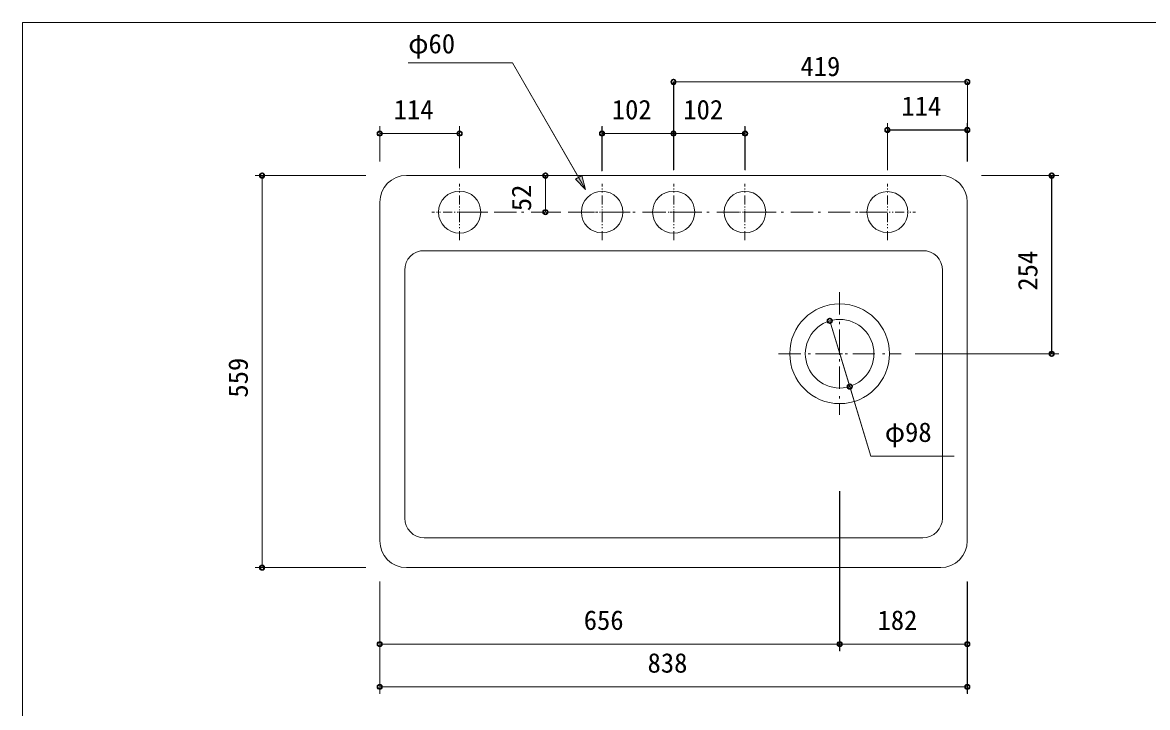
# Model space of a CAD drawing. Units: millimetres, scale not verified. Extents: x -1392 to 1350, y -947 to 991.
# Drawn here: x -1392 to 213, y 14 to 991 of the extents above; entities that cross this region are included whole.
import ezdxf
from ezdxf.enums import TextEntityAlignment as Align

# ---------------------------------------------------------------- set-up
doc = ezdxf.new("R2010")
doc.units = ezdxf.units.MM
doc.header["$LTSCALE"] = 10
for name, color, linetype, lineweight in [('0-1_レイヤー_1', 7, 'Continuous', 18), ('0-7', 7, 'Continuous', 5), ('F-0', 7, 'Continuous', 5)]:
    doc.layers.add(name, color=color, linetype=linetype, lineweight=lineweight)
doc.styles.add('ＭＳ ゴシック', font='')
doc.styles.get('ＭＳ ゴシック').set_extended_font_data('MS Gothic')

msp = doc.modelspace()

# ---------------------------------------------------------------- linework, layer by layer
at = {"layer": '0-1_レイヤー_1', "color": 5}
for p, q in [((-841.38, 933.74), (-692.78, 933.74)), ((-692.78, 933.74), (-593.3, 761.44)), ((-44.24, 906.64), (-462.91, 906.64)), ((-462.91, 780.92), (-462.91, 906.37)), ((-882.02, 792.77), (-882.02, 843.15)), ((-768.14, 783.46), (-768.14, 843.15)), ((-564.94, 779.65), (-564.94, 843.15)), ((-462.91, 780.92), (-462.91, 843.15)), ((-361.31, 780.92), (-361.31, 843.15)), ((-158.11, 780.92), (-158.11, 847.8)), ((-44.24, 838.07), (-158.11, 838.07)), ((-44.24, 792.77), (-44.24, 847.8)), ((-882.02, 832.99), (-768.14, 832.99)), ((-564.94, 832.99), (-462.91, 832.99)), ((-462.91, 832.99), (-361.31, 832.99)), ((-901.91, 772.87), (-1059.81, 772.87)), ((-1049.66, 772.87), (-1049.66, 214.07)), ((-589.91, 772.87), (-655.95, 772.87)), ((-645.8, 720.8), (-645.8, 772.87)), ((-23.92, 772.87), (86.15, 772.87)), ((75.99, 518.87), (75.99, 772.87)), ((-625.05, 720.8), (-655.95, 720.8)), ((-240.24, 565.86), (-211.88, 471.88)), ((-118.74, 518.87), (86.15, 518.87)), ((-226.27, 322.87), (-226.27, 95.12)), ((-226.27, 322.87), (-226.27, 95.12)), ((-901.91, 214.07), (-1059.81, 214.07)), ((-882.02, 194.18), (-882.02, 34.15)), ((-882.02, 194.18), (-882.02, 95.12)), ((-44.24, 194.18), (-44.24, 34.15)), ((-44.24, 194.18), (-44.24, 95.12)), ((-882.02, 104.85), (-226.27, 104.85)), ((-44.24, 104.85), (-226.27, 104.85)), ((-882.02, 43.89), (-44.24, 43.89))]:
    msp.add_line(p, q, dxfattribs=at)
at = {"layer": '0-1_レイヤー_1'}
for p, q in [((-768.14, 757.21), (-768.14, 761.02)), ((-768.14, 752.98), (-768.14, 754.25)), ((-564.94, 757.21), (-564.94, 761.02)), ((-564.94, 752.98), (-564.94, 754.25)), ((-462.91, 757.21), (-462.91, 761.02)), ((-462.91, 752.98), (-462.91, 754.25)), ((-361.31, 757.21), (-361.31, 761.02)), ((-361.31, 752.98), (-361.31, 754.25)), ((-158.11, 757.21), (-158.11, 761.02)), ((-158.11, 752.98), (-158.11, 754.25)), ((-768.14, 748.74), (-768.14, 750.01)), ((-768.14, 731.81), (-768.14, 744.51)), ((-564.94, 748.74), (-564.94, 750.01)), ((-564.94, 731.81), (-564.94, 744.51)), ((-462.91, 748.74), (-462.91, 750.01)), ((-462.91, 731.81), (-462.91, 744.51)), ((-361.31, 748.74), (-361.31, 750.01)), ((-361.31, 731.81), (-361.31, 744.51)), ((-158.11, 748.74), (-158.11, 750.01)), ((-158.11, 731.81), (-158.11, 744.51)), ((-768.14, 727.58), (-768.14, 728.85)), ((-768.14, 723.34), (-768.14, 724.61)), ((-564.94, 727.58), (-564.94, 728.85)), ((-564.94, 723.34), (-564.94, 724.61)), ((-462.91, 727.58), (-462.91, 728.85)), ((-462.91, 723.34), (-462.91, 724.61)), ((-361.31, 727.58), (-361.31, 728.85)), ((-361.31, 723.34), (-361.31, 724.61)), ((-361.31, 706.41), (-361.31, 722.2)), ((-158.11, 727.58), (-158.11, 728.85)), ((-158.11, 723.34), (-158.11, 724.61)), ((-804.12, 720.8), (-807.93, 720.8)), ((-799.89, 720.8), (-801.16, 720.8)), ((-795.66, 720.8), (-796.92, 720.8)), ((-778.72, 720.8), (-791.42, 720.8)), ((-774.49, 720.8), (-775.76, 720.8)), ((-770.25, 720.8), (-771.52, 720.8)), ((-740.2, 720.8), (-769.39, 720.8)), ((-768.14, 706.41), (-768.14, 721.63)), ((-753.32, 720.8), (-766.02, 720.8)), ((-749.09, 720.8), (-750.36, 720.8)), ((-744.85, 720.8), (-746.13, 720.8)), ((-727.92, 720.8), (-740.62, 720.8)), ((-729.61, 720.8), (-733, 720.8)), ((-687.28, 720.8), (-719.03, 720.8)), ((-676.7, 720.8), (-680.08, 720.8)), ((-634.36, 720.8), (-666.11, 720.8)), ((-623.78, 720.8), (-627.17, 720.8)), ((-581.45, 720.8), (-613.2, 720.8)), ((-601.34, 720.8), (-605.16, 720.8)), ((-597.11, 720.8), (-598.38, 720.8)), ((-592.88, 720.8), (-594.15, 720.8)), ((-575.94, 720.8), (-588.64, 720.8)), ((-570.86, 720.8), (-574.25, 720.8)), ((-571.71, 720.8), (-572.98, 720.8)), ((-567.48, 720.8), (-568.75, 720.8)), ((-550.55, 720.8), (-565.91, 720.8)), ((-564.94, 706.41), (-564.94, 721.5)), ((-528.53, 720.8), (-560.28, 720.8)), ((-546.31, 720.8), (-547.58, 720.8)), ((-542.08, 720.8), (-543.35, 720.8)), ((-525.14, 720.8), (-537.84, 720.8)), ((-517.95, 720.8), (-521.33, 720.8)), ((-475.61, 720.8), (-507.36, 720.8)), ((-499.32, 720.8), (-503.13, 720.8)), ((-495.09, 720.8), (-496.36, 720.8)), ((-490.85, 720.8), (-492.13, 720.8)), ((-473.92, 720.8), (-486.62, 720.8)), ((-469.69, 720.8), (-470.96, 720.8)), ((-465.03, 720.8), (-468.42, 720.8)), ((-465.45, 720.8), (-466.72, 720.8)), ((-448.52, 720.8), (-463.89, 720.8)), ((-462.91, 706.41), (-462.91, 721.9)), ((-422.7, 720.8), (-454.45, 720.8)), ((-444.29, 720.8), (-445.56, 720.8)), ((-440.05, 720.8), (-441.32, 720.8)), ((-423.12, 720.8), (-435.82, 720.8)), ((-412.11, 720.8), (-415.5, 720.8)), ((-369.78, 720.8), (-401.53, 720.8)), ((-397.3, 720.8), (-401.11, 720.8)), ((-393.06, 720.8), (-394.33, 720.8)), ((-388.83, 720.8), (-390.1, 720.8)), ((-371.9, 720.8), (-384.6, 720.8)), ((-367.66, 720.8), (-368.93, 720.8)), ((-363.43, 720.8), (-364.7, 720.8)), ((-359.2, 720.8), (-362.58, 720.8)), ((-346.5, 720.8), (-359.2, 720.8)), ((-316.86, 720.8), (-348.61, 720.8)), ((-342.27, 720.8), (-343.53, 720.8)), ((-338.03, 720.8), (-339.3, 720.8)), ((-321.1, 720.8), (-333.8, 720.8)), ((-306.28, 720.8), (-309.67, 720.8)), ((-263.95, 720.8), (-295.7, 720.8)), ((-253.36, 720.8), (-256.75, 720.8)), ((-211.03, 720.8), (-242.78, 720.8)), ((-200.45, 720.8), (-203.83, 720.8)), ((-197.91, 720.8), (-185.21, 720.8)), ((-158.11, 720.8), (-189.86, 720.8)), ((-180.97, 720.8), (-179.7, 720.8)), ((-176.74, 720.8), (-175.47, 720.8)), ((-172.51, 720.8), (-159.81, 720.8)), ((-158.11, 706.41), (-158.11, 719.11)), ((-155.57, 720.8), (-154.3, 720.8)), ((-151.34, 720.8), (-150.07, 720.8)), ((-147.11, 720.8), (-134.41, 720.8)), ((-130.17, 720.8), (-128.91, 720.8)), ((-125.94, 720.8), (-124.67, 720.8)), ((-121.71, 720.8), (-117.9, 720.8)), ((-768.14, 702.18), (-768.14, 703.45)), ((-768.14, 697.94), (-768.14, 699.21)), ((-768.14, 681.01), (-768.14, 693.71)), ((-564.94, 702.18), (-564.94, 703.45)), ((-564.94, 697.94), (-564.94, 699.21)), ((-564.94, 681.01), (-564.94, 693.71)), ((-462.91, 702.18), (-462.91, 703.45)), ((-462.91, 697.94), (-462.91, 699.21)), ((-462.91, 681.01), (-462.91, 693.71)), ((-361.31, 702.18), (-361.31, 703.45)), ((-361.31, 697.94), (-361.31, 699.21)), ((-361.31, 681.01), (-361.31, 693.71)), ((-158.11, 702.18), (-158.11, 703.45)), ((-158.11, 697.94), (-158.11, 699.21)), ((-158.11, 681.01), (-158.11, 693.71)), ((-226.27, 606.5), (-226.27, 574.75)), ((-226.27, 564.17), (-226.27, 560.78)), ((-226.27, 553.59), (-226.27, 517.09)), ((-313.48, 518.87), (-281.73, 518.87)), ((-271.14, 518.87), (-267.76, 518.87)), ((-260.56, 518.87), (-222.18, 518.87)), ((-218.23, 518.87), (-214.84, 518.87)), ((-207.64, 518.87), (-175.89, 518.87)), ((-165.31, 518.87), (-161.92, 518.87)), ((-154.73, 518.87), (-138.64, 518.87)), ((-226.27, 511.25), (-226.27, 507.87)), ((-226.27, 500.67), (-226.27, 468.92)), ((-882.02, 252.17), (-882.02, 493.47)), ((-846.45, 284.35), (-846.45, 461.3)), ((-226.27, 458.34), (-226.27, 454.95)), ((-226.27, 447.75), (-226.27, 431.67))]:
    msp.add_line(p, q, dxfattribs=at)
at = {"layer": '0-1_レイヤー_1', "color": 5}
for points in [[(-459.53, 906.56), (-463.13, 910.37), (-466.72, 906.56), (-463.13, 902.75)], [(-459.53, 906.56), (-463.13, 910.37), (-466.72, 906.56), (-463.13, 902.75)], [(-40.43, 906.64), (-44.24, 910.45), (-48.05, 906.64), (-44.24, 902.83)], [(-878.2, 832.99), (-882.02, 836.8), (-885.82, 832.99), (-882.02, 829.18)], [(-764.33, 832.99), (-768.14, 836.8), (-771.95, 832.99), (-768.14, 829.18)], [(-561.55, 832.99), (-565.15, 836.8), (-568.75, 832.99), (-565.15, 829.18)], [(-459.53, 832.99), (-463.13, 836.8), (-466.72, 832.99), (-463.13, 829.18)], [(-459.53, 832.99), (-463.13, 836.8), (-466.72, 832.99), (-463.13, 829.18)], [(-357.5, 832.99), (-361.1, 836.8), (-364.7, 832.99), (-361.1, 829.18)], [(-154.3, 838.07), (-158.11, 841.88), (-161.92, 838.07), (-158.11, 834.26)], [(-40.43, 838.07), (-44.24, 841.88), (-48.05, 838.07), (-44.24, 834.26)], [(-1046.27, 772.87), (-1049.87, 776.68), (-1053.46, 772.87), (-1049.87, 769.06)], [(-641.98, 772.87), (-645.8, 776.68), (-649.6, 772.87), (-645.8, 769.06)], [(-588.64, 752.98), (-593.72, 772.87), (-603.04, 767.79)], [(79.8, 772.87), (76.2, 776.68), (72.6, 772.87), (76.2, 769.06)], [(-641.98, 721.01), (-645.8, 724.61), (-649.6, 721.01), (-645.8, 717.42)], [(-236.43, 565.86), (-240.24, 569.67), (-244.05, 565.86), (-240.24, 562.05)], [(79.8, 518.87), (76.2, 522.68), (72.6, 518.87), (76.2, 515.06)], [(-208.07, 472.1), (-211.88, 475.69), (-215.69, 472.1), (-211.88, 468.5)], [(-1046.27, 214.07), (-1049.87, 217.88), (-1053.46, 214.07), (-1049.87, 210.26)], [(-878.2, 104.85), (-882.02, 108.66), (-885.82, 104.85), (-882.02, 101.04)], [(-222.46, 104.85), (-226.06, 108.66), (-229.66, 104.85), (-226.06, 101.04)], [(-222.46, 104.85), (-226.06, 108.66), (-229.66, 104.85), (-226.06, 101.04)], [(-40.43, 104.85), (-44.24, 108.66), (-48.05, 104.85), (-44.24, 101.04)], [(-878.2, 43.89), (-882.02, 47.7), (-885.82, 43.89), (-882.02, 40.08)], [(-40.43, 43.89), (-44.24, 47.7), (-48.05, 43.89), (-44.24, 40.08)]]:
    msp.add_lwpolyline(points, close=True, dxfattribs=at)
at = {"layer": '0-1_レイヤー_1'}
for points in [[(-882.02, 493.47), (-882.02, 734.77), (-881.17, 742.39), (-879.05, 749.59), (-875.66, 755.94), (-871.01, 761.87), (-865.08, 766.52), (-858.73, 769.91), (-851.53, 772.45), (-843.91, 772.87), (-462.91, 772.87), (-81.91, 772.87), (-74.72, 772.45), (-67.52, 769.91), (-61.17, 766.52), (-55.24, 761.87), (-50.59, 755.94), (-47.2, 749.59), (-44.66, 742.39), (-44.24, 734.77), (-44.24, 493.47), (-44.24, 252.17), (-44.66, 244.55), (-47.2, 237.36), (-50.59, 231.01), (-55.24, 225.08), (-61.17, 220.42), (-67.52, 217.04), (-74.72, 214.5), (-81.91, 214.07), (-462.91, 214.07), (-843.91, 214.07), (-851.53, 214.5), (-858.73, 217.04), (-865.08, 220.42), (-871.01, 225.08), (-875.66, 231.01), (-879.05, 237.36), (-881.17, 244.55), (-882.02, 252.17)], [(-846.45, 461.3), (-846.45, 637.83), (-846.03, 643.33), (-844.34, 648.84), (-841.8, 653.49), (-838.41, 657.73), (-834.18, 661.11), (-829.52, 663.65), (-824.02, 665.35), (-818.52, 665.77), (-462.91, 665.77), (-107.74, 665.77), (-102.23, 665.35), (-96.73, 663.65), (-92.07, 661.11), (-87.84, 657.73), (-84.45, 653.49), (-81.91, 648.84), (-80.22, 643.33), (-79.8, 637.83), (-79.8, 461.3), (-79.8, 284.35), (-80.22, 278.84), (-81.91, 273.76), (-84.45, 269.11), (-87.84, 264.87), (-92.07, 261.06), (-96.73, 258.52), (-102.23, 256.83), (-107.74, 256.41), (-462.91, 256.41), (-818.52, 256.41), (-824.02, 256.83), (-829.52, 258.52), (-834.18, 261.06), (-838.41, 264.87), (-841.8, 269.11), (-844.34, 273.76), (-846.03, 278.84), (-846.45, 284.35)]]:
    msp.add_lwpolyline(points, dxfattribs=at)
at = {"layer": '0-1_レイヤー_1', "color": 5}
msp.add_lwpolyline([(-211.88, 471.88), (-181.82, 372.82), (-62.86, 372.82)], dxfattribs=at)
at = {"layer": '0-1_レイヤー_1'}
for centre, radius in [((-768.14, 720.8), 30.06), ((-564.94, 720.8), 29.64), ((-462.91, 720.8), 30.06), ((-361.31, 720.8), 29.64), ((-158.11, 720.8), 29.21), ((-226.27, 518.87), 71.12), ((-226.27, 518.87), 48.9)]:
    msp.add_circle(centre, radius, dxfattribs=at)
at = {"layer": '0-7'}
for p, q in [((-44.14, 906.37), (-463.14, 906.37)), ((-463.14, 780.8), (-463.14, 906.37)), ((-44.14, 792.8), (-44.14, 906.37)), ((-882.14, 792.8), (-882.14, 842.8)), ((-768.14, 783.3), (-768.14, 842.8)), ((-565.14, 779.3), (-565.14, 842.8)), ((-463.14, 780.8), (-463.14, 842.8)), ((-361.14, 780.8), (-361.14, 842.8)), ((-158.14, 780.8), (-158.14, 847.8)), ((-44.14, 837.8), (-158.14, 837.8)), ((-882.14, 832.8), (-768.14, 832.8)), ((-565.14, 832.8), (-463.14, 832.8)), ((-463.14, 832.8), (-361.14, 832.8)), ((-902.14, 772.8), (-1059.89, 772.8)), ((-1049.89, 772.8), (-1049.89, 213.8)), ((-590.01, 772.8), (-655.89, 772.8)), ((-645.89, 720.8), (-645.89, 772.8)), ((-24.14, 772.8), (86.11, 772.8)), ((76.11, 518.8), (76.11, 772.8)), ((-625.14, 720.8), (-655.89, 720.8)), ((-240.39, 565.69), (-211.89, 471.92)), ((-118.64, 518.8), (86.11, 518.8)), ((-226.14, 322.8), (-226.14, 94.8)), ((-226.14, 322.8), (-226.14, 94.8)), ((-902.14, 213.8), (-1059.89, 213.8)), ((-882.14, 193.8), (-882.14, 33.8)), ((-882.14, 193.8), (-882.14, 94.8)), ((-44.14, 193.8), (-44.14, 33.8)), ((-44.14, 193.8), (-44.14, 94.8)), ((-882.14, 104.8), (-226.14, 104.8)), ((-44.14, 104.8), (-226.14, 104.8)), ((-882.14, 43.8), (-44.14, 43.8))]:
    msp.add_line(p, q, dxfattribs=at)
for points in [[(-841.32, 933.59), (-692.85, 933.59), (-588.47, 752.8)], [(-211.89, 471.92), (-181.76, 372.8), (-62.99, 372.8)]]:
    msp.add_lwpolyline(points, dxfattribs=at)
for centre in [(-463.14, 906.37), (-463.14, 906.37), (-44.14, 906.37), (-882.14, 832.8), (-768.14, 832.8), (-565.14, 832.8), (-463.14, 832.8), (-463.14, 832.8), (-361.14, 832.8), (-158.14, 837.8), (-44.14, 837.8), (-1049.89, 772.8), (-645.89, 772.8), (76.11, 772.8), (-645.89, 720.8), (-240.39, 565.69), (76.11, 518.8), (-211.89, 471.92), (-1049.89, 213.8), (-882.14, 104.8), (-226.14, 104.8), (-226.14, 104.8), (-44.14, 104.8), (-882.14, 43.8), (-44.14, 43.8)]:
    msp.add_circle(centre, 3.75, dxfattribs=at)
msp.add_solid([(-588.47, 752.8), (-602.85, 767.7), (-593.48, 772.89)], dxfattribs=at)
at = {"layer": 'F-0'}
msp.add_lwpolyline([(-1391.5, 991.14), (1350.16, 991.14), (1350.16, -947.41), (-1391.5, -947.41)], close=True, dxfattribs=at)

# ---------------------------------------------------------------- texts
at = {"layer": '0-7', "style": 'ＭＳ ゴシック'}
for s, p in [('φ60', (-841.32, 938.74)), ('419', (-282.14, 906.37)), ('114', (-138.18, 849.72)), ('114', (-862.18, 844.72)), ('102', (-551.18, 844.72)), ('102', (-449.18, 844.72)), ('φ98', (-161.76, 384.72)), ('656', (-591.18, 116.72)), ('182', (-172.18, 116.72)), ('838', (-500.18, 55.72))]:
    msp.add_text(s, height=27.86, dxfattribs=at).set_placement(p, align=Align.BOTTOM_LEFT)
for s, p in [('52', (-657.8, 722.11)), ('254', (64.2, 608.76)), ('559', (-1061.8, 456.26))]:
    msp.add_text(s, height=27.86, rotation=90, dxfattribs=at).set_placement(p, align=Align.BOTTOM_LEFT)

doc.saveas('drawing.dxf')
